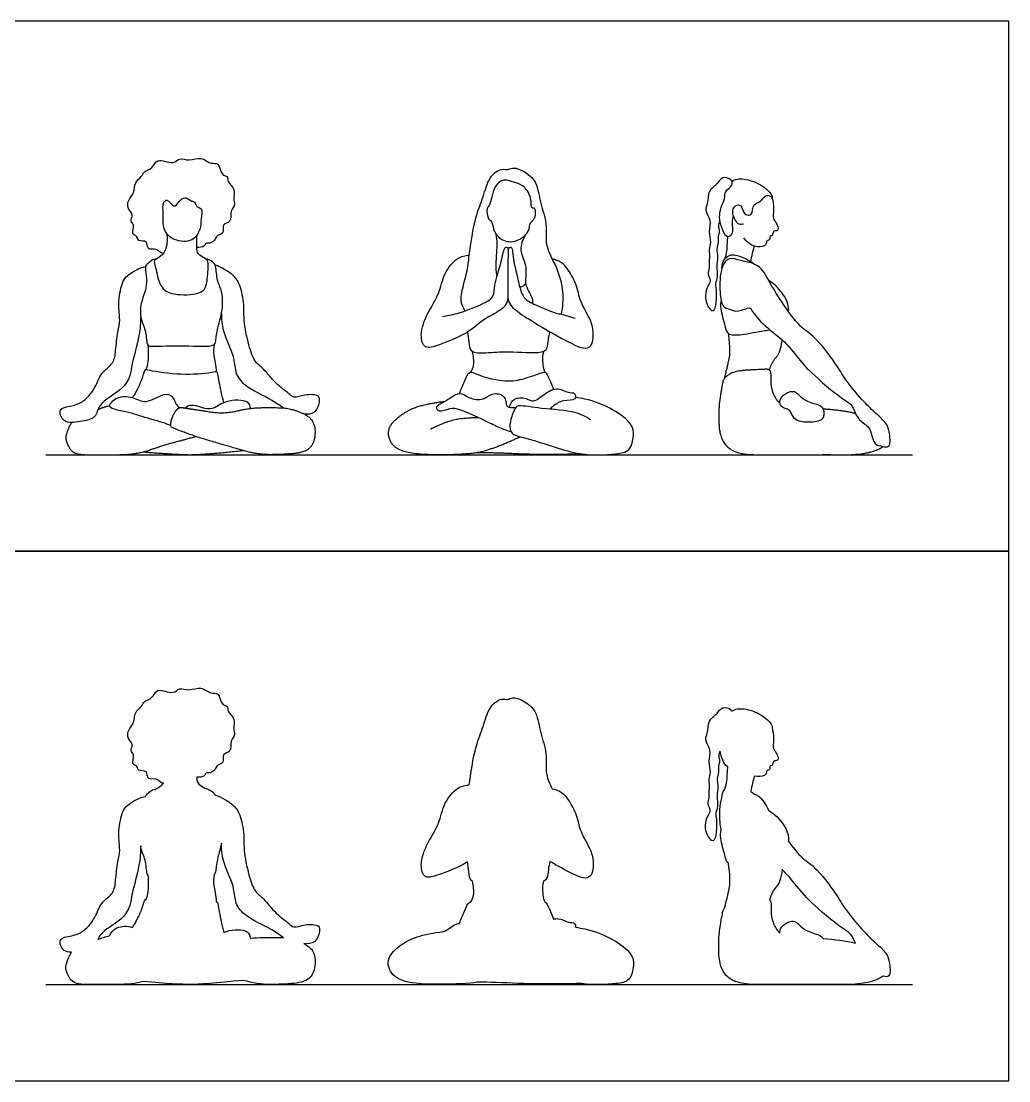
# Model space of a CAD drawing. Header units: millimetres. Extents: x 0.3 to 34.9, y 0.2 to 32.
# Drawn here: x 15.225 to 18.351, y 13.661 to 17.013 of the extents above; entities that cross this region are included whole.
import ezdxf

# ---------------------------------------------------------------- set-up
doc = ezdxf.new("R2010")
doc.units = ezdxf.units.MM
for name, color, linetype, true_color in [('AG-DIAGRAM', 7, 'Continuous', 0xfecc66), ('AG-OUTLINE', 7, 'Continuous', 0x8000ff), ('AG-PEOPLE', 7, 'Continuous', 0x66ccff), ('X-VPRT', 6, 'Continuous', 0xff00ff)]:
    doc.layers.add(name, color=color, linetype=linetype, true_color=true_color)

msp = doc.modelspace()

# ---------------------------------------------------------------- linework, layer by layer
at = {"layer": 'AG-DIAGRAM'}
for points in [[(15.3026, 15.6418), (18.0458, 15.6418)], [(15.3026, 13.9654), (18.0458, 13.9654)]]:
    msp.add_lwpolyline(points, dxfattribs=at)
at = {"layer": 'AG-OUTLINE'}
for points, knots in [([(15.7805, 14.6214), (15.7883, 14.62), (15.8061, 14.623), (15.8084, 14.6367), (15.826, 14.6326), (15.8403, 14.6473), (15.8458, 14.6616), (15.8692, 14.6647), (15.8584, 14.697), (15.8921, 14.6989), (15.8847, 14.7373), (15.9052, 14.7564), (15.8936, 14.7757), (15.9053, 14.8062), (15.8761, 14.827), (15.8804, 14.8487), (15.8571, 14.8471), (15.8527, 14.8928), (15.8237, 14.8824), (15.7943, 14.9112), (15.7576, 14.8926), (15.7247, 14.9074), (15.7069, 14.8803), (15.6521, 14.9077), (15.643, 14.8695), (15.6126, 14.8633), (15.6066, 14.8435), (15.5822, 14.8275), (15.5845, 14.7931), (15.5621, 14.7714), (15.5602, 14.7429), (15.5827, 14.725), (15.5675, 14.7042), (15.586, 14.6941), (15.5718, 14.6607), (15.5935, 14.6588), (15.5927, 14.6381), (15.6268, 14.6456), (15.6213, 14.6095), (15.654, 14.6205), (15.6665, 14.6022), (15.6726, 14.6027), (15.6751, 14.6024), (15.6726, 14.5988), (15.6649, 14.591), (15.654, 14.5862), (15.65, 14.5826), (15.647, 14.5827), (15.6403, 14.5832), (15.6264, 14.5705), (15.6199, 14.5648), (15.6186, 14.5606), (15.6106, 14.5588), (15.5953, 14.555), (15.5544, 14.5294), (15.5428, 14.5057), (15.5294, 14.4421), (15.5399, 14.3919), (15.5299, 14.3538), (15.5238, 14.2959), (15.5197, 14.253), (15.4746, 14.2244), (15.4623, 14.177), (15.4175, 14.1238), (15.3707, 14.1181), (15.341, 14.1084), (15.3547, 14.0709), (15.3756, 14.0672), (15.3845, 14.0673), (15.3693, 14.042), (15.3637, 14.023), (15.3711, 13.9977), (15.3767, 13.9871), (15.3913, 13.9698), (15.407, 13.9654), (15.455, 13.9654), (15.4873, 13.9654), (15.5598, 13.9654), (15.5878, 13.9684), (15.6118, 13.9744), (15.6847, 13.9684), (15.7336, 13.9654), (15.7869, 13.9654), (15.8432, 13.9698), (15.9273, 13.9785), (15.9578, 13.9698), (15.9858, 13.9654), (16.037, 13.9654), (16.0625, 13.9666), (16.1127, 13.9712), (16.13, 13.9776), (16.1488, 13.9985), (16.154, 14.0127), (16.1558, 14.0488), (16.1526, 14.0631), (16.14, 14.0817), (16.1312, 14.0887), (16.1191, 14.0948), (16.1308, 14.0932), (16.1585, 14.0954), (16.1695, 14.1307), (16.171, 14.1558), (16.1218, 14.157), (16.087, 14.1419), (16.0705, 14.1618), (16.0285, 14.189), (15.9943, 14.238), (15.963, 14.2568), (15.9441, 14.3133), (15.9276, 14.3901), (15.9322, 14.4379), (15.9191, 14.5016), (15.9015, 14.5303), (15.8698, 14.5517), (15.8491, 14.5618), (15.8382, 14.5658), (15.8365, 14.5698), (15.8303, 14.5771), (15.8163, 14.5843), (15.8081, 14.5853), (15.803, 14.5886), (15.7893, 14.5961), (15.7817, 14.6059), (15.7806, 14.6169), (15.7805, 14.6214)], [-9.143541, -9.143541, -9.143541, -9.143541, -8.909798, -8.75793, -8.577063, -8.36795, -8.183251, -7.98426, -7.752719, -7.527911, -7.256625, -7.021542, -6.815293, -6.559711, -6.292247, -6.101134, -5.912627, -5.628777, -5.404572, -5.119349, -4.827658, -4.563624, -4.326594, -3.997813, -3.742555, -3.492989, -3.286582, -3.041332, -2.774238, -2.513351, -2.27286, -2.038003, -1.833816, -1.646753, -1.394339, -1.214201, -1.034188, -0.802068, -0.578129, -0.341294, -0.13162, 0, 0, 0, 0.116938, 0.297283, 0.297283, 0.297283, 0.441631, 0.645846, 0.812441, 0.812441, 0.812441, 1.049233, 1.370319, 1.618638, 1.998495, 2.340962, 2.638877, 3.003577, 3.310852, 3.639831, 3.974629, 4.363, 4.690696, 4.922865, 5.200633, 5.374024, 5.374024, 5.374024, 5.540653, 5.540653, 5.707282, 5.707282, 5.873912, 5.873912, 6.040541, 6.040541, 6.171254, 6.171254, 6.171254, 6.431714, 6.431714, 6.730742, 6.730742, 6.730742, 6.869086, 6.869086, 7.009291, 7.009291, 7.149496, 7.149496, 7.289701, 7.289701, 7.429906, 7.429906, 7.534144, 7.534144, 7.534144, 7.818627, 8.095821, 8.30207, 8.614029, 8.901108, 9.12047, 9.460445, 9.829799, 10.110093, 10.472049, 10.896232, 11.235274, 11.612734, 11.889288, 12.178141, 12.461422, 12.461422, 12.461422, 12.60596, 12.843834, 12.843834, 12.843834, 13.063184, 13.249543, 13.365237, 13.365237, 13.365237, 13.365237]), ([(16.9051, 14.585), (16.8978, 14.6001), (16.8808, 14.6371), (16.8922, 14.6969), (16.8657, 14.7599), (16.8603, 14.828), (16.8178, 14.8642), (16.7801, 14.8762), (16.765, 14.8649), (16.7427, 14.8729), (16.7025, 14.8428), (16.6882, 14.7779), (16.6609, 14.7211), (16.6471, 14.6299), (16.6431, 14.597), (16.6303, 14.5956), (16.603, 14.5902), (16.5604, 14.5396), (16.5499, 14.4731), (16.5101, 14.415), (16.4849, 14.3483), (16.5001, 14.2964), (16.5526, 14.3145), (16.609, 14.3357), (16.6361, 14.3527), (16.6372, 14.3534), (16.638, 14.3428), (16.6431, 14.3233), (16.6436, 14.2988), (16.6524, 14.2926), (16.6537, 14.292), (16.6552, 14.2846), (16.6567, 14.2696), (16.6581, 14.2479), (16.6522, 14.2334), (16.6483, 14.2269), (16.6469, 14.2269), (16.6389, 14.2252), (16.6278, 14.1944), (16.6166, 14.1719), (16.6121, 14.1587), (16.5992, 14.1583), (16.5818, 14.1436), (16.5643, 14.1338), (16.5623, 14.1327), (16.5293, 14.1288), (16.5013, 14.1232), (16.4551, 14.1088), (16.4329, 14.096), (16.3902, 14.0594), (16.3824, 14.0404), (16.3937, 14.0012), (16.4075, 13.9871), (16.4514, 13.9703), (16.4908, 13.9661), (16.6023, 13.9661), (16.6422, 13.9682), (16.6673, 13.9726), (16.7061, 13.9724), (16.7494, 13.9712), (16.8448, 13.9666), (16.912, 13.9664), (16.9985, 13.9684), (17.0396, 13.9629), (17.1037, 13.9669), (17.1531, 13.9744), (17.1655, 14.0268), (17.1588, 14.0658), (17.0957, 14.1127), (17.0296, 14.1386), (16.9888, 14.145), (16.9791, 14.1465), (16.9802, 14.1507), (16.9776, 14.1638), (16.9535, 14.1588), (16.932, 14.1759), (16.9146, 14.1732), (16.9093, 14.1716), (16.9053, 14.1833), (16.8951, 14.2081), (16.8868, 14.2249), (16.882, 14.2266), (16.8816, 14.2267), (16.8792, 14.2341), (16.8758, 14.2493), (16.8735, 14.2714), (16.8767, 14.286), (16.879, 14.2929), (16.884, 14.2951), (16.8921, 14.3032), (16.8924, 14.33), (16.8963, 14.3461), (16.8978, 14.3547), (16.9139, 14.3456), (16.9581, 14.3212), (17.0183, 14.2907), (17.0349, 14.323), (17.0366, 14.3515), (17.0294, 14.3923), (16.992, 14.4484), (16.9846, 14.5045), (16.9539, 14.5547), (16.9368, 14.5738), (16.9157, 14.5831), (16.9051, 14.585)], [-4.780989, -4.780989, -4.780989, -4.780989, -4.5394, -4.18134, -3.819598, -3.461777, -3.140441, -2.875763, -2.701403, -2.504707, -2.212391, -1.860375, -1.498757, -1.010645, -1.010645, -1.010645, -0.737021, -0.392075, -0.032108, 0.338468, 0.711589, 0.988337, 1.280404, 1.707168, 1.723829, 1.723829, 1.723829, 1.972139, 2.208912, 2.242934, 2.242934, 2.242934, 2.45225, 2.6566, 2.866366, 2.866366, 2.866366, 2.9152, 3.16759, 3.452656, 3.452656, 3.452656, 3.761128, 3.802851, 3.802851, 3.802851, 3.933551, 3.933551, 4.064252, 4.064252, 4.194952, 4.194952, 4.325653, 4.325653, 4.456353, 4.456353, 4.582563, 4.582563, 4.582563, 4.873565, 4.873565, 5.164567, 5.164567, 5.164567, 5.600935, 5.894319, 6.192371, 6.46046, 6.83788, 7.264581, 7.405575, 7.405575, 7.405575, 7.534006, 7.736224, 7.989512, 8.096173, 8.096173, 8.096173, 8.279674, 8.505891, 8.52839, 8.52839, 8.52839, 8.741248, 8.947846, 9.154309, 9.154309, 9.154309, 9.293909, 9.52249, 9.747187, 9.747187, 9.747187, 9.973968, 10.354244, 10.573796, 10.807931, 11.088055, 11.445735, 11.782981, 12.112958, 12.336121, 12.586408, 12.586408, 12.586408, 12.586408]), ([(17.6015, 14.7758), (17.6032, 14.7845), (17.5857, 14.8081), (17.5406, 14.8343), (17.4914, 14.841), (17.4794, 14.8334), (17.4741, 14.8302), (17.4732, 14.8319), (17.4672, 14.84), (17.4415, 14.847), (17.4286, 14.8194), (17.3971, 14.802), (17.3994, 14.7603), (17.3857, 14.7392), (17.4109, 14.7077), (17.3985, 14.6712), (17.4099, 14.6371), (17.4001, 14.6154), (17.4055, 14.5879), (17.4003, 14.5757), (17.4046, 14.5561), (17.3956, 14.5373), (17.409, 14.5176), (17.4, 14.5021), (17.3888, 14.4774), (17.3913, 14.4415), (17.4175, 14.4087), (17.4259, 14.4508), (17.4267, 14.4879), (17.4209, 14.5077), (17.4323, 14.5295), (17.4247, 14.5616), (17.4325, 14.5905), (17.4255, 14.6167), (17.4332, 14.637), (17.4305, 14.6572), (17.4371, 14.6714), (17.4307, 14.688), (17.4344, 14.6991), (17.4367, 14.7034), (17.4378, 14.6974), (17.4425, 14.681), (17.4522, 14.6567), (17.4607, 14.655), (17.4614, 14.655), (17.4609, 14.6487), (17.4596, 14.6361), (17.4595, 14.6089), (17.4547, 14.5926), (17.4518, 14.5845), (17.4514, 14.5839), (17.4454, 14.5757), (17.4427, 14.5652), (17.4428, 14.5558), (17.4358, 14.5345), (17.4348, 14.4937), (17.4383, 14.4625), (17.4398, 14.4555), (17.4388, 14.4461), (17.4363, 14.4272), (17.4527, 14.3742), (17.4565, 14.3532), (17.4634, 14.3486), (17.4635, 14.3485), (17.4681, 14.3137), (17.4692, 14.2893), (17.4643, 14.2613), (17.459, 14.2385), (17.4509, 14.2068), (17.4485, 14.2036), (17.4468, 14.2003), (17.4436, 14.1878), (17.4404, 14.1698), (17.4325, 14.1155), (17.4315, 14.088), (17.4353, 14.032), (17.4416, 14.0116), (17.463, 13.9858), (17.4765, 13.977), (17.5091, 13.9677), (17.5284, 13.9654), (17.5731, 13.9654), (17.6128, 13.9654), (17.7269, 13.9654), (17.7822, 13.9654), (17.889, 13.9654), (17.928, 13.9741), (17.9526, 13.9913), (17.9598, 13.9898), (17.9786, 13.9861), (17.9731, 14.0412), (17.964, 14.0648), (17.9281, 14.0982), (17.8921, 14.1311), (17.832, 14.2028), (17.8044, 14.2527), (17.738, 14.3407), (17.6955, 14.3632), (17.6659, 14.4009), (17.6535, 14.4182), (17.6536, 14.4202), (17.6541, 14.4393), (17.6411, 14.472), (17.6099, 14.5051), (17.5909, 14.5164), (17.5814, 14.5337), (17.5699, 14.5557), (17.5499, 14.5664), (17.5459, 14.5681), (17.5422, 14.571), (17.5385, 14.5736), (17.5346, 14.5761), (17.5358, 14.5849), (17.5391, 14.6024), (17.5434, 14.6175), (17.5459, 14.6249), (17.5572, 14.6217), (17.5764, 14.624), (17.5838, 14.6327), (17.5835, 14.6442), (17.5968, 14.6435), (17.5921, 14.6573), (17.6012, 14.6581), (17.6037, 14.6623), (17.6052, 14.6756), (17.6189, 14.6717), (17.6219, 14.6839), (17.6124, 14.7028), (17.6018, 14.7163), (17.6083, 14.7361), (17.6047, 14.764), (17.6022, 14.774), (17.6015, 14.7758)], [-1.120743, -1.120743, -1.120743, -1.120743, -0.88191, -0.53896, -0.206936, 0, 0, 0, 0.058859, 0.30311, 0.549599, 0.826169, 1.120735, 1.346614, 1.625383, 1.916918, 2.194988, 2.425382, 2.670379, 2.842543, 3.049458, 3.261555, 3.477365, 3.668267, 3.914317, 4.209088, 4.457115, 4.715827, 5.021372, 5.230308, 5.456309, 5.727478, 5.988886, 6.232104, 6.451634, 6.663376, 6.846777, 7.05111, 7.204655, 7.204655, 7.204655, 7.36577, 7.644766, 7.66874, 7.66874, 7.66874, 7.876928, 8.124427, 8.36736, 8.36736, 8.36736, 8.38669, 8.639913, 8.639913, 8.639913, 9.050643, 9.195022, 9.195022, 9.195022, 9.450315, 9.806159, 10.054404, 10.058739, 10.058739, 10.058739, 10.224056, 10.224056, 10.389373, 10.389373, 10.389373, 10.449367, 10.449367, 10.60318, 10.60318, 10.756994, 10.756994, 10.910807, 10.910807, 11.064621, 11.064621, 11.218434, 11.218434, 11.372248, 11.372248, 11.526061, 11.526061, 11.679875, 11.679875, 11.679875, 11.876889, 12.198147, 12.453334, 12.773288, 13.119305, 13.571854, 13.951715, 14.438962, 14.805305, 15.095312, 15.095312, 15.095312, 15.133959, 15.467365, 15.85636, 15.85636, 15.85636, 16.207774, 16.290772, 16.290772, 16.290772, 16.393029, 16.393029, 16.393029, 16.639932, 16.872156, 16.872156, 16.872156, 17.134111, 17.285415, 17.429194, 17.570795, 17.720339, 17.842508, 17.94798, 18.104402, 18.255657, 18.399436, 18.62065, 18.811626, 19.023682, 19.300781, 19.374483, 19.374483, 19.374483, 19.374483]), ([(15.6272, 14.3107), (15.6276, 14.3033), (15.6278, 14.2885), (15.6278, 14.26), (15.6234, 14.2427), (15.6206, 14.2341), (15.6189, 14.2344), (15.6145, 14.2339), (15.6095, 14.2084), (15.589, 14.1633), (15.5808, 14.1517), (15.5767, 14.1458), (15.561, 14.1508), (15.5292, 14.1522), (15.5057, 14.1275), (15.5056, 14.1201), (15.4906, 14.1167), (15.478, 14.1126), (15.4678, 14.1079), (15.4696, 14.1124), (15.4807, 14.136), (15.545, 14.167), (15.5713, 14.2148), (15.5746, 14.2538), (15.6012, 14.3442), (15.6026, 14.3831), (15.6033, 14.4036), (15.6037, 14.4006), (15.6071, 14.3829), (15.6218, 14.3565), (15.6211, 14.3177), (15.6266, 14.3113), (15.6272, 14.3107)], [-0.728011, -0.728011, -0.728011, -0.728011, -0.502508, -0.248621, 0, 0, 0, 0.079686, 0.313476, 0.656224, 0.878064, 0.878064, 0.878064, 1.211736, 1.47535, 1.47535, 1.47535, 1.566997, 1.566997, 1.566997, 1.672005, 2.107267, 2.449858, 2.749433, 3.20717, 3.582169, 3.582169, 3.582169, 3.64425, 3.963124, 4.267911, 4.301977, 4.301977, 4.301977, 4.301977]), ([(15.8664, 14.1304), (15.8633, 14.1419), (15.8577, 14.1618), (15.8474, 14.2186), (15.846, 14.2261), (15.8431, 14.2269), (15.8424, 14.2269), (15.8415, 14.2367), (15.8394, 14.2567), (15.8331, 14.279), (15.8337, 14.3022), (15.8353, 14.3134), (15.8392, 14.3162), (15.841, 14.3281), (15.8454, 14.3645), (15.8555, 14.3965), (15.8587, 14.4121), (15.8591, 14.3938), (15.8591, 14.3574), (15.9009, 14.2778), (15.8999, 14.2275), (15.9278, 14.1809), (16.0204, 14.1402), (16.0429, 14.1219), (16.0552, 14.1133), (16.0415, 14.1144), (16.0199, 14.1147), (15.9765, 14.1141), (15.9631, 14.1132), (15.9502, 14.1117), (15.9482, 14.119), (15.9459, 14.1408), (15.8928, 14.1406), (15.869, 14.1315), (15.8664, 14.1304)], [0, 0, 0, 0, 0.285292, 0.643529, 0.772883, 0.801759, 0.801759, 0.801759, 1.061895, 1.293956, 1.573234, 1.573234, 1.573234, 1.740835, 2.05054, 2.325122, 2.325122, 2.325122, 2.678891, 3.125025, 3.459123, 3.798471, 4.272502, 4.59379, 4.59379, 4.59379, 4.732224, 4.732224, 4.797522, 4.797522, 4.797522, 5.02646, 5.414016, 5.463133, 5.463133, 5.463133, 5.463133]), ([(17.6333, 14.3288), (17.6336, 14.3285), (17.651, 14.3125), (17.6791, 14.2755), (17.7328, 14.2146), (17.8283, 14.1376), (17.8535, 14.1256), (17.8611, 14.1049), (17.8651, 14.0963), (17.8339, 14.1039), (17.7998, 14.1086), (17.7629, 14.1105), (17.762, 14.1122), (17.7559, 14.1225), (17.7329, 14.1253), (17.6955, 14.143), (17.6844, 14.1572), (17.6791, 14.1612), (17.6747, 14.1646), (17.6627, 14.1693), (17.6305, 14.153), (17.6253, 14.134), (17.6259, 14.1282), (17.6159, 14.1382), (17.6088, 14.1495), (17.6002, 14.1748), (17.5982, 14.1867), (17.5988, 14.2091), (17.5984, 14.2183), (17.5969, 14.229), (17.5954, 14.2317), (17.5929, 14.2334), (17.5984, 14.2509), (17.6057, 14.2645), (17.6238, 14.2834), (17.63, 14.3017), (17.6333, 14.3288)], [-9.854941, -9.854941, -9.854941, -9.854941, -9.848347, -9.456371, -9.011593, -8.487571, -8.223417, -8.032587, -8.032587, -8.032587, -7.795186, -7.795186, -7.795186, -7.746889, -7.489759, -7.182014, -6.949922, -6.949922, -6.949922, -6.754608, -6.461519, -6.305552, -6.305552, -6.305552, -6.151739, -6.151739, -5.997925, -5.997925, -5.844112, -5.844112, -5.767395, -5.767395, -5.767395, -5.643848, -5.643848, -5.520301, -5.520301, -5.520301, -5.520301])]:
    msp.add_open_spline(points, degree=3, knots=knots, dxfattribs=at)
at = {"layer": 'AG-PEOPLE'}
for points, degree, knots in [([(15.6751, 16.2788), (15.6726, 16.2791), (15.6665, 16.2786), (15.654, 16.2969), (15.6213, 16.2859), (15.6268, 16.322), (15.5927, 16.3145), (15.5935, 16.3352), (15.5718, 16.3371), (15.586, 16.3705), (15.5675, 16.3806), (15.5827, 16.4014), (15.5602, 16.4193), (15.5621, 16.4478), (15.5845, 16.4695), (15.5822, 16.5039), (15.6066, 16.5199), (15.6126, 16.5397), (15.643, 16.5459), (15.6521, 16.5841), (15.7069, 16.5567), (15.7247, 16.5838), (15.7576, 16.569), (15.7943, 16.5876), (15.8237, 16.5588), (15.8527, 16.5692), (15.8571, 16.5235), (15.8804, 16.5251), (15.8761, 16.5034), (15.9053, 16.4826), (15.8936, 16.4521), (15.9052, 16.4328), (15.8847, 16.4137), (15.8921, 16.3753), (15.8584, 16.3734), (15.8692, 16.3411), (15.8458, 16.338), (15.8403, 16.3237), (15.826, 16.309), (15.8084, 16.3131), (15.8061, 16.2994), (15.7883, 16.2964), (15.7805, 16.2978)], 3, [0, 0, 0, 0, 0.13162, 0.341294, 0.578129, 0.802068, 1.034188, 1.214201, 1.394339, 1.646753, 1.833816, 2.038003, 2.27286, 2.513351, 2.774238, 3.041332, 3.286582, 3.492989, 3.742555, 3.997813, 4.326594, 4.563624, 4.827658, 5.119349, 5.404572, 5.628777, 5.912627, 6.101134, 6.292247, 6.559711, 6.815293, 7.021542, 7.256625, 7.527911, 7.752719, 7.98426, 8.183251, 8.36795, 8.577063, 8.75793, 8.909798, 9.143541, 9.143541, 9.143541, 9.143541]), ([(16.6295, 16.0968), (16.6239, 16.1075), (16.6088, 16.1299), (16.6383, 16.2208), (16.6417, 16.2705), (16.6609, 16.3975), (16.6882, 16.4543), (16.7025, 16.5192), (16.7427, 16.5493), (16.765, 16.5413), (16.7801, 16.5526), (16.8178, 16.5406), (16.8603, 16.5044), (16.8657, 16.4363), (16.8922, 16.3733), (16.879, 16.304), (16.9228, 16.2339), (16.9422, 16.1577), (16.9385, 16.1093), (16.9337, 16.0861)], 3, [0, 0, 0, 0, 0.265162, 0.676602, 1.010645, 1.498757, 1.860375, 2.212391, 2.504707, 2.701403, 2.875763, 3.140441, 3.461777, 3.819598, 4.18134, 4.5394, 4.932576, 5.322509, 5.693392, 5.693392, 5.693392, 5.693392]), ([(16.8371, 16.3758), (16.8335, 16.3698), (16.8363, 16.3441), (16.7814, 16.3057), (16.7348, 16.3263), (16.7185, 16.3527), (16.7157, 16.3842), (16.7009, 16.384), (16.6961, 16.4234), (16.7103, 16.4277), (16.7184, 16.4939), (16.7548, 16.5163), (16.7844, 16.5025), (16.8138, 16.4966), (16.8424, 16.4579), (16.8375, 16.4184), (16.8495, 16.4236), (16.8537, 16.4152), (16.8529, 16.385), (16.8399, 16.3805), (16.8371, 16.3758)], 3, [0, 0, 0, 0, 0.233204, 0.570588, 0.867311, 1.113595, 1.342394, 1.485296, 1.73695, 1.892232, 2.237382, 2.506431, 2.744926, 2.983287, 3.2853, 3.532378, 3.644116, 3.763347, 3.995632, 4.177638, 4.177638, 4.177638, 4.177638]), ([(17.4351, 16.3924), (17.4357, 16.4029), (17.4376, 16.424), (17.4534, 16.4507), (17.4501, 16.4769), (17.4789, 16.4917), (17.4738, 16.5146), (17.4415, 16.5234), (17.4286, 16.4958), (17.3971, 16.4784), (17.3994, 16.4367), (17.3857, 16.4156), (17.4109, 16.3841), (17.3985, 16.3476), (17.4099, 16.3135), (17.4001, 16.2918), (17.4055, 16.2643), (17.4003, 16.2521), (17.4046, 16.2325), (17.3956, 16.2137), (17.409, 16.194), (17.4, 16.1785), (17.3888, 16.1538), (17.3913, 16.1179), (17.4175, 16.0851), (17.4259, 16.1272), (17.4267, 16.1643), (17.4209, 16.1841), (17.4323, 16.2059), (17.4247, 16.238), (17.4325, 16.2669), (17.4255, 16.2931), (17.4332, 16.3134), (17.4305, 16.3336), (17.4371, 16.3478), (17.4307, 16.3644), (17.4344, 16.3755), (17.4367, 16.3798)], 3, [0, 0, 0, 0, 0.268875, 0.531732, 0.763525, 1.012451, 1.211409, 1.455659, 1.702148, 1.978718, 2.273285, 2.499163, 2.777933, 3.069468, 3.347537, 3.577932, 3.822929, 3.995092, 4.202008, 4.414105, 4.629914, 4.820817, 5.066867, 5.361637, 5.609664, 5.868377, 6.173921, 6.382857, 6.608859, 6.880028, 7.141435, 7.384653, 7.604183, 7.815925, 7.999327, 8.20366, 8.357204, 8.357204, 8.357204, 8.357204]), ([(17.4741, 16.5066), (17.4794, 16.5098), (17.4914, 16.5174), (17.5406, 16.5107), (17.5857, 16.4845), (17.6032, 16.4609), (17.6015, 16.4522)], 3, [0, 0, 0, 0, 0.206936, 0.53896, 0.88191, 1.120743, 1.120743, 1.120743, 1.120743]), ([(17.511, 16.3717), (17.5063, 16.3706), (17.494, 16.3662), (17.4713, 16.4038), (17.4823, 16.4321), (17.5046, 16.4337), (17.5091, 16.4087), (17.5205, 16.3995), (17.5409, 16.3977), (17.5384, 16.4383), (17.5677, 16.4395), (17.578, 16.466), (17.5994, 16.46), (17.604, 16.4457), (17.6083, 16.4125), (17.6018, 16.3927), (17.6124, 16.3792), (17.6219, 16.3603), (17.6189, 16.3481), (17.6052, 16.352), (17.6037, 16.3387), (17.6012, 16.3345), (17.5921, 16.3337), (17.5968, 16.3199), (17.5835, 16.3206), (17.5838, 16.3091), (17.5764, 16.3004), (17.5424, 16.2963), (17.5195, 16.3162), (17.5116, 16.3283)], 3, [0, 0, 0, 0, 0.182433, 0.477216, 0.723477, 0.910467, 1.134587, 1.317077, 1.49449, 1.760806, 1.993354, 2.226673, 2.418132, 2.599057, 2.876157, 3.088212, 3.279188, 3.500402, 3.644181, 3.795436, 3.951858, 4.057331, 4.179499, 4.329043, 4.470644, 4.614423, 4.765727, 5.029952, 5.345072, 5.345072, 5.345072, 5.345072]), ([(15.7474, 16.4542), (15.7417, 16.4557), (15.7273, 16.4499), (15.714, 16.4253), (15.7001, 16.4322), (15.6869, 16.4527), (15.6718, 16.4383), (15.6754, 16.4049), (15.6716, 16.3519), (15.7075, 16.3167), (15.7686, 16.313), (15.7936, 16.3549), (15.7935, 16.3855), (15.7998, 16.4239), (15.7804, 16.423), (15.7749, 16.4438), (15.7609, 16.4436), (15.7528, 16.4528), (15.7474, 16.4542)], 3, [0, 0, 0, 0, 0.211014, 0.448749, 0.612669, 0.829759, 1.00096, 1.277028, 1.621071, 1.943581, 2.29521, 2.604028, 2.882365, 3.152411, 3.32417, 3.525721, 3.691723, 3.887641, 3.887641, 3.887641, 3.887641]), ([(17.4784, 16.3988), (17.4767, 16.3916), (17.472, 16.3777), (17.4805, 16.3404), (17.4559, 16.3239), (17.4402, 16.3632), (17.4358, 16.3817), (17.4351, 16.3924)], 3, [0, 0, 0, 0, 0.226249, 0.512414, 0.711974, 0.99097, 1.262548, 1.262548, 1.262548, 1.262548]), ([(15.6848, 16.3424), (15.6886, 16.3269), (15.6858, 16.2938), (15.6693, 16.2683), (15.6415, 16.2578), (15.6527, 16.2329), (15.6605, 16.1702), (15.707, 16.1447), (15.7889, 16.1484), (15.8119, 16.17), (15.8156, 16.2165), (15.8187, 16.2535), (15.8085, 16.262), (15.7893, 16.2725), (15.7796, 16.2849), (15.7808, 16.3152), (15.781, 16.3297), (15.7816, 16.3374)], 3, [0, 0, 0, 0, 0.331581, 0.593461, 0.823787, 1.047278, 1.417989, 1.755542, 2.178172, 2.429335, 2.755333, 3.039414, 3.202301, 3.421652, 3.60801, 3.864507, 4.094247, 4.094247, 4.094247, 4.094247]), ([(16.7275, 16.3398), (16.7287, 16.3289), (16.732, 16.3084), (16.7246, 16.2341), (16.7288, 16.2147), (16.7304, 16.2044)], 3, [0, 0, 0, 0, 0.2528402, 0.6257509, 0.8714641, 0.8714641, 0.8714641, 0.8714641]), ([(16.8198, 16.3363), (16.8122, 16.322), (16.798, 16.2887), (16.8301, 16.2347), (16.8139, 16.1796), (16.8433, 16.1427), (16.8429, 16.1274), (16.8433, 16.1203)], 3, [0, 0, 0, 0, 0.30675, 0.641994, 0.965717, 1.2521, 1.454867, 1.454867, 1.454867, 1.454867]), ([(17.4518, 16.2609), (17.4547, 16.269), (17.4595, 16.2853), (17.4596, 16.3125), (17.4609, 16.3251), (17.4614, 16.3314)], 3, [0, 0, 0, 0, 0.2429331, 0.4904321, 0.6986199, 0.6986199, 0.6986199, 0.6986199]), ([(16.5578, 16.0795), (16.5735, 16.0817), (16.6037, 16.0861), (16.6877, 16.1181), (16.723, 16.1407), (16.7212, 16.1813), (16.7454, 16.2484), (16.753, 16.3001), (16.7682, 16.2985), (16.7641, 16.2654), (16.7654, 16.1587), (16.7655, 16.1241), (16.7449, 16.097), (16.6926, 16.0759), (16.6375, 16.0228), (16.5526, 15.9909), (16.5001, 15.9728), (16.4849, 16.0247), (16.5101, 16.0914), (16.5499, 16.1495), (16.5604, 16.216), (16.603, 16.2666), (16.6303, 16.272), (16.6431, 16.2734)], 3, [0, 0, 0, 0, 0.304028, 0.720769, 0.990899, 1.253473, 1.640432, 1.940651, 2.052395, 2.286002, 2.749756, 3.009907, 3.247102, 3.57162, 3.960554, 4.387317, 4.679384, 4.956132, 5.329253, 5.699829, 6.059796, 6.404742, 6.678366, 6.678366, 6.678366, 6.678366]), ([(16.7664, 16.2902), (16.7674, 16.2936), (16.7724, 16.3016), (16.7806, 16.2937), (16.78, 16.2652), (16.7947, 16.2085), (16.8025, 16.1697), (16.8143, 16.1363), (16.845, 16.1179), (16.9184, 16.0881), (16.9324, 16.0872), (16.9635, 16.0782), (16.9782, 16.0735)], 3, [0, 0, 0, 0, 0.143607, 0.25688, 0.487506, 0.828953, 1.112209, 1.358676, 1.628124, 2.012692, 2.191165, 2.490714, 2.490714, 2.490714, 2.490714]), ([(17.5346, 16.2525), (17.5358, 16.2613), (17.5391, 16.2788), (17.5434, 16.2939), (17.5459, 16.3013)], 3, [0, 0, 0, 0, 0.2469033, 0.4791275, 0.4791275, 0.4791275, 0.4791275]), ([(15.65, 16.259), (15.647, 16.2591), (15.6403, 16.2596), (15.6262, 16.2467), (15.6153, 16.2372), (15.6215, 16.2074), (15.6228, 16.1672), (15.6015, 16.1218), (15.6012, 16.0699), (15.6218, 16.0329), (15.621, 15.985), (15.6442, 15.9841), (15.7384, 15.9895), (15.8374, 15.9807), (15.8409, 16.0037), (15.8461, 16.0464), (15.8667, 16.106), (15.8592, 16.1668), (15.8437, 16.1917), (15.8423, 16.2381), (15.8323, 16.2525), (15.8163, 16.2607), (15.8081, 16.2617)], 3, [0, 0, 0, 0, 0.144348, 0.348563, 0.522307, 0.772577, 1.078129, 1.416123, 1.752269, 2.071142, 2.375929, 2.564554, 3.044828, 3.506011, 3.690879, 4.000585, 4.389543, 4.753438, 5.017444, 5.332881, 5.530554, 5.768428, 5.768428, 5.768428, 5.768428]), ([(16.7651, 16.1392), (16.7665, 16.131), (16.7726, 16.1141), (16.7929, 16.0954), (16.8522, 16.0566), (16.9406, 16.0065), (17.0183, 15.9671), (17.0349, 15.9994), (17.0366, 16.0279), (17.0294, 16.0687), (16.992, 16.1248), (16.9846, 16.1809), (16.9539, 16.2311), (16.9368, 16.2502), (16.9157, 16.2595), (16.9051, 16.2614)], 3, [0, 0, 0, 0, 0.219373, 0.443591, 0.808262, 1.275386, 1.655662, 1.875214, 2.10935, 2.389473, 2.747154, 3.084399, 3.414377, 3.637539, 3.887826, 3.887826, 3.887826, 3.887826]), ([(17.5303, 16.1062), (17.5239, 16.1067), (17.4932, 16.0906), (17.4661, 16.1025), (17.443, 16.1091), (17.4344, 16.1577), (17.4365, 16.2342), (17.4652, 16.2685), (17.5037, 16.2541), (17.5636, 16.246), (17.5929, 16.1871), (17.6292, 16.1287), (17.6886, 16.0433), (17.738, 16.0171), (17.8044, 15.9291), (17.832, 15.8792), (17.8921, 15.8075), (17.9281, 15.7746), (17.964, 15.7412), (17.9731, 15.7176), (17.9787, 15.6611), (17.9494, 15.6689), (17.9235, 15.6725), (17.9151, 15.7109), (17.9067, 15.7342), (17.8693, 15.7521), (17.8569, 15.8004), (17.8283, 15.814), (17.7328, 15.891), (17.6791, 15.9519), (17.6369, 16.0075), (17.5723, 16.0505), (17.5364, 16.0977), (17.5335, 16.106), (17.5303, 16.1062)], 3, [0, 0, 0, 0, 0.290845, 0.552553, 0.766427, 1.08854, 1.513886, 1.79946, 2.088464, 2.450263, 2.820023, 3.229436, 3.706426, 4.072769, 4.560016, 4.939877, 5.392426, 5.738443, 6.058397, 6.313584, 6.634842, 6.850845, 7.087498, 7.37148, 7.607723, 7.903816, 8.223417, 8.487571, 9.011593, 9.456371, 9.848347, 10.278946, 10.637882, 10.779893, 10.779893, 10.779893, 10.779893]), ([(17.4428, 16.2322), (17.4427, 16.2416), (17.4477, 16.2609), (17.4732, 16.2793), (17.5107, 16.266), (17.5349, 16.2533), (17.5459, 16.2445)], 3, [0, 0, 0, 0, 0.253223, 0.502067, 0.793402, 1.104197, 1.104197, 1.104197, 1.104197]), ([(15.6033, 16.08), (15.6026, 16.0595), (15.6012, 16.0206), (15.5746, 15.9302), (15.5713, 15.8912), (15.545, 15.8434), (15.4663, 15.8055), (15.4647, 15.7552), (15.4111, 15.7466), (15.358, 15.7383), (15.341, 15.7848), (15.3707, 15.7945), (15.4175, 15.8002), (15.4623, 15.8534), (15.4746, 15.9008), (15.5197, 15.9294), (15.5238, 15.9723), (15.5299, 16.0302), (15.5399, 16.0683), (15.5294, 16.1185), (15.5428, 16.1821), (15.5544, 16.2058), (15.5953, 16.2314), (15.6106, 16.2352), (15.6186, 16.237)], 3, [0, 0, 0, 0, 0.375, 0.832737, 1.132311, 1.474903, 1.910164, 2.212506, 2.545069, 2.883772, 3.16154, 3.393709, 3.721405, 4.109776, 4.444574, 4.773553, 5.080828, 5.445528, 5.743443, 6.08591, 6.465767, 6.714086, 7.035172, 7.271964, 7.271964, 7.271964, 7.271964]), ([(16.1191, 15.7712), (16.1308, 15.7696), (16.1585, 15.7718), (16.1695, 15.8071), (16.171, 15.8322), (16.1218, 15.8334), (16.087, 15.8183), (16.0705, 15.8382), (16.0285, 15.8654), (15.9943, 15.9144), (15.963, 15.9332), (15.9441, 15.9897), (15.9276, 16.0665), (15.9322, 16.1143), (15.9191, 16.178), (15.9015, 16.2067), (15.8698, 16.2281), (15.8491, 16.2382), (15.8382, 16.2422)], 3, [0, 0, 0, 0, 0.284482, 0.561676, 0.767926, 1.079885, 1.366963, 1.586326, 1.926301, 2.295655, 2.575949, 2.937905, 3.362087, 3.70113, 4.078589, 4.355144, 4.643997, 4.927278, 4.927278, 4.927278, 4.927278]), ([(16.8027, 16.1724), (16.8057, 16.1727), (16.8118, 16.174), (16.8191, 16.1801), (16.8217, 16.1838)], 3, [0, 0, 0, 0, 0.1330479, 0.2952078, 0.2952078, 0.2952078, 0.2952078]), ([(17.6535, 16.0946), (17.6536, 16.0966), (17.6541, 16.1157), (17.6411, 16.1484), (17.6099, 16.1815), (17.5909, 16.1928)], 3, [2.2591202, 2.2591202, 2.2591202, 2.2591202, 2.2977676, 2.6311734, 3.0201686, 3.0201686, 3.0201686, 3.0201686]), ([(17.4398, 16.1319), (17.4388, 16.1225), (17.4363, 16.1036), (17.4527, 16.0506), (17.4585, 16.019), (17.5096, 16.0205), (17.5596, 16.0321), (17.5894, 16.0362), (17.5946, 16.037)], 3, [0, 0, 0, 0, 0.255293, 0.611138, 0.859382, 1.171124, 1.583536, 1.673599, 1.673599, 1.673599, 1.673599]), ([(15.8587, 16.0885), (15.8591, 16.0702), (15.8591, 16.0338), (15.9009, 15.9542), (15.8999, 15.9039), (15.9278, 15.8573), (16.0204, 15.8166), (16.0429, 15.7983), (16.0552, 15.7897)], 3, [0, 0, 0, 0, 0.353768, 0.799903, 1.134001, 1.473349, 1.94738, 2.268668, 2.268668, 2.268668, 2.268668]), ([(16.6372, 16.0298), (16.638, 16.0192), (16.6431, 15.9997), (16.6438, 15.9627), (16.7019, 15.9637), (16.7643, 15.9702), (16.8692, 15.9608), (16.8921, 15.9765), (16.8924, 16.0064), (16.8963, 16.0225), (16.8978, 16.0311)], 3, [0, 0, 0, 0, 0.24831, 0.485083, 0.784216, 1.158794, 1.603781, 1.811242, 2.039823, 2.26452, 2.26452, 2.26452, 2.26452]), ([(15.6206, 15.9105), (15.6234, 15.9191), (15.6278, 15.9364), (15.6278, 15.9649), (15.6276, 15.9797), (15.6272, 15.9871)], 3, [0, 0, 0, 0, 0.2486213, 0.5025079, 0.7280109, 0.7280109, 0.7280109, 0.7280109]), ([(15.8353, 15.9898), (15.8337, 15.9786), (15.8331, 15.9554), (15.8394, 15.9331), (15.8415, 15.9131), (15.8424, 15.9033)], 3, [0, 0, 0, 0, 0.2792779, 0.5113392, 0.7714751, 0.7714751, 0.7714751, 0.7714751]), ([(16.6483, 15.9033), (16.6522, 15.9098), (16.6581, 15.9243), (16.6567, 15.946), (16.6552, 15.961), (16.6537, 15.9684)], 3, [0, 0, 0, 0, 0.2097653, 0.4141161, 0.6234312, 0.6234312, 0.6234312, 0.6234312]), ([(16.879, 15.9693), (16.8767, 15.9624), (16.8735, 15.9478), (16.8758, 15.9257), (16.8792, 15.9105), (16.8816, 15.9031)], 3, [0, 0, 0, 0, 0.2064633, 0.4130616, 0.6259195, 0.6259195, 0.6259195, 0.6259195]), ([(15.8664, 15.8068), (15.8633, 15.8183), (15.8577, 15.8382), (15.8474, 15.895), (15.8454, 15.9058), (15.8099, 15.8972), (15.7214, 15.8925), (15.6278, 15.9081), (15.6149, 15.9125), (15.6095, 15.8848), (15.589, 15.8397), (15.5808, 15.8281), (15.5767, 15.8222)], 3, [0, 0, 0, 0, 0.285292, 0.643529, 0.772883, 1.025943, 1.502261, 1.963957, 2.101216, 2.335006, 2.677754, 2.899594, 2.899594, 2.899594, 2.899594]), ([(16.6121, 15.8351), (16.6166, 15.8483), (16.6278, 15.8708), (16.6421, 15.9103), (16.6693, 15.8923), (16.7598, 15.8693), (16.8143, 15.8809), (16.871, 15.9001), (16.8845, 15.9059), (16.8951, 15.8845), (16.9053, 15.8597), (16.9093, 15.848)], 3, [0, 0, 0, 0, 0.285065, 0.537456, 0.752433, 1.174646, 1.521992, 1.854066, 1.99642, 2.222637, 2.406138, 2.406138, 2.406138, 2.406138]), ([(15.6983, 15.7341), (15.6893, 15.7375), (15.6729, 15.7443), (15.5979, 15.7645), (15.5718, 15.7749), (15.5301, 15.7818), (15.4951, 15.7926), (15.5285, 15.8286), (15.5782, 15.8264), (15.6201, 15.7987), (15.6746, 15.8383), (15.7039, 15.8302), (15.7133, 15.8019), (15.722, 15.7942), (15.726, 15.7901)], 3, [0, 0, 0, 0, 0.25632, 0.66987, 0.936525, 1.250731, 1.491356, 1.769224, 2.102896, 2.426657, 2.797475, 3.036671, 3.285815, 3.48463, 3.48463, 3.48463, 3.48463]), ([(16.7755, 15.7139), (16.7618, 15.7183), (16.7333, 15.7286), (16.6903, 15.751), (16.6171, 15.7847), (16.5825, 15.7912), (16.548, 15.7726), (16.5341, 15.7967), (16.5711, 15.811), (16.6121, 15.8454), (16.6418, 15.818), (16.6895, 15.813), (16.712, 15.8391), (16.7598, 15.8324), (16.7584, 15.7955), (16.7687, 15.7921), (16.7839, 15.7897), (16.791, 15.7918)], 3, [0, 0, 0, 0, 0.289571, 0.603487, 0.996631, 1.260749, 1.51286, 1.682569, 1.940576, 2.249049, 2.506507, 2.796296, 3.047163, 3.317816, 3.555566, 3.686634, 3.895003, 3.895003, 3.895003, 3.895003]), ([(16.7711, 15.792), (16.7732, 15.8012), (16.7807, 15.8229), (16.8243, 15.8227), (16.8475, 15.8049), (16.8795, 15.8348), (16.9245, 15.8583), (16.9535, 15.8352), (16.9796, 15.8407), (16.9816, 15.8104), (16.9392, 15.8173), (16.91, 15.7968), (16.902, 15.7895), (16.8984, 15.7857)], 3, [0, 0, 0, 0, 0.234459, 0.505788, 0.725461, 1.000844, 1.305308, 1.558596, 1.760815, 1.939267, 2.20272, 2.464337, 2.638972, 2.638972, 2.638972, 2.638972]), ([(17.6791, 15.8376), (17.6747, 15.841), (17.6627, 15.8457), (17.6258, 15.8271), (17.623, 15.7902), (17.6621, 15.7865), (17.6664, 15.7485), (17.7238, 15.741), (17.7703, 15.7517), (17.7644, 15.7979), (17.7329, 15.8017), (17.6955, 15.8194), (17.6844, 15.8336), (17.6791, 15.8376)], 3, [0, 0, 0, 0, 0.195314, 0.488404, 0.736562, 0.999665, 1.261891, 1.6098, 1.918246, 2.191105, 2.448236, 2.75598, 2.988073, 2.988073, 2.988073, 2.988073]), ([(15.7437, 15.7896), (15.7487, 15.7937), (15.7605, 15.8036), (15.7981, 15.7906), (15.8321, 15.7829), (15.8698, 15.8169), (15.9459, 15.8172), (15.9482, 15.7954), (15.9502, 15.7881)], 3, [0, 0, 0, 0, 0.210805, 0.503485, 0.775386, 1.112571, 1.500128, 1.729066, 1.729066, 1.729066, 1.729066]), ([(16.5623, 15.8091), (16.5129, 15.8033), (16.4436, 15.7816), (16.3796, 15.7266), (16.3965, 15.6677), (16.4624, 15.6425), (16.6326, 15.6425), (16.7072, 15.6565), (16.7899, 15.6918), (16.8042, 15.6984)], 2, [0, 0, 0, 0.1307005, 0.261401, 0.3921015, 0.522802, 0.6535025, 0.784203, 0.9149035, 0.9810368, 0.9810368, 0.9810368]), ([(17.0278, 15.7523), (17.0117, 15.7616), (16.9776, 15.7813), (16.8762, 15.7856), (16.8026, 15.7987), (16.7892, 15.7931), (16.775, 15.7598), (16.7645, 15.7034), (16.8409, 15.6944), (16.9807, 15.6357), (17.1014, 15.6429), (17.1531, 15.6508), (17.1655, 15.7032), (17.1588, 15.7422), (17.0957, 15.7891), (17.0296, 15.815), (16.9888, 15.8214), (16.9791, 15.8229)], 3, [0, 0, 0, 0, 0.329471, 0.781779, 1.154037, 1.300447, 1.561455, 1.859651, 2.20416, 2.758819, 3.243854, 3.537238, 3.835291, 4.10338, 4.4808, 4.907501, 5.048494, 5.048494, 5.048494, 5.048494]), ([(16.5205, 15.723), (16.5779, 15.7518), (16.6489, 15.7597), (16.6713, 15.7595)], 2, [0, 0, 0, 0.137731, 0.2613484, 0.2613484, 0.2613484]), ([(15.6118, 15.6508), (15.7211, 15.6418), (15.8012, 15.6418), (15.9273, 15.6549)], 2, [0.094474, 0.094474, 0.094474, 0.3549336, 0.6539619, 0.6539619, 0.6539619])]:
    msp.add_open_spline(points, degree=degree, knots=knots, dxfattribs=at)
for points in [[(17.4509, 15.8832), (17.463, 15.9307), (17.4704, 15.9727), (17.4635, 16.0249)], [(17.5929, 15.9098), (17.6012, 15.9361), (17.6283, 15.9646), (17.6333, 16.0052)], [(17.6259, 15.8046), (17.6109, 15.8196), (17.598, 15.8575), (17.5989, 15.8911), (17.5958, 15.9126), (17.5688, 15.9115), (17.4863, 15.9075), (17.4495, 15.8866), (17.4424, 15.8597), (17.4306, 15.7784), (17.4362, 15.6945), (17.4684, 15.6558), (17.5172, 15.6418), (17.5842, 15.6418), (17.7555, 15.6418), (17.9158, 15.6418), (17.9526, 15.6677)], [(15.5056, 15.7965), (15.4831, 15.7914), (15.4678, 15.7843)], [(15.7614, 15.7868), (15.745, 15.7895), (15.7244, 15.7922), (15.7082, 15.7743), (15.6943, 15.7306), (15.7114, 15.7238), (15.778, 15.6985), (15.8795, 15.6687), (15.9726, 15.6418), (16.0499, 15.6418), (16.1253, 15.6487), (16.1535, 15.6801), (16.1562, 15.7342), (16.1345, 15.7662), (16.0764, 15.788), (16.0351, 15.7913), (15.9457, 15.79), (15.8694, 15.7705), (15.7777, 15.7842), (15.7614, 15.7868)], [(17.7629, 15.7869), (17.8183, 15.7841), (17.8651, 15.7727)], [(15.3845, 15.7437), (15.3618, 15.7057), (15.373, 15.6678), (15.395, 15.6418), (15.467, 15.6418), (15.5889, 15.6418), (15.6723, 15.671), (15.7322, 15.6869), (15.7777, 15.6995)], [(16.6673, 15.649), (16.7255, 15.6487), (16.8687, 15.6418), (16.9985, 15.6448)]]:
    msp.add_open_spline(points, degree=2, dxfattribs=at)
at = {"layer": 'X-VPRT'}
for points in [[(14.9978, 17.0134), (14.9978, 15.337), (18.3506, 15.337), (18.3506, 17.0134)], [(14.9978, 15.337), (14.9978, 13.6606), (18.3506, 13.6606), (18.3506, 15.337)]]:
    msp.add_lwpolyline(points, close=True, dxfattribs=at)

doc.saveas('drawing.dxf')
